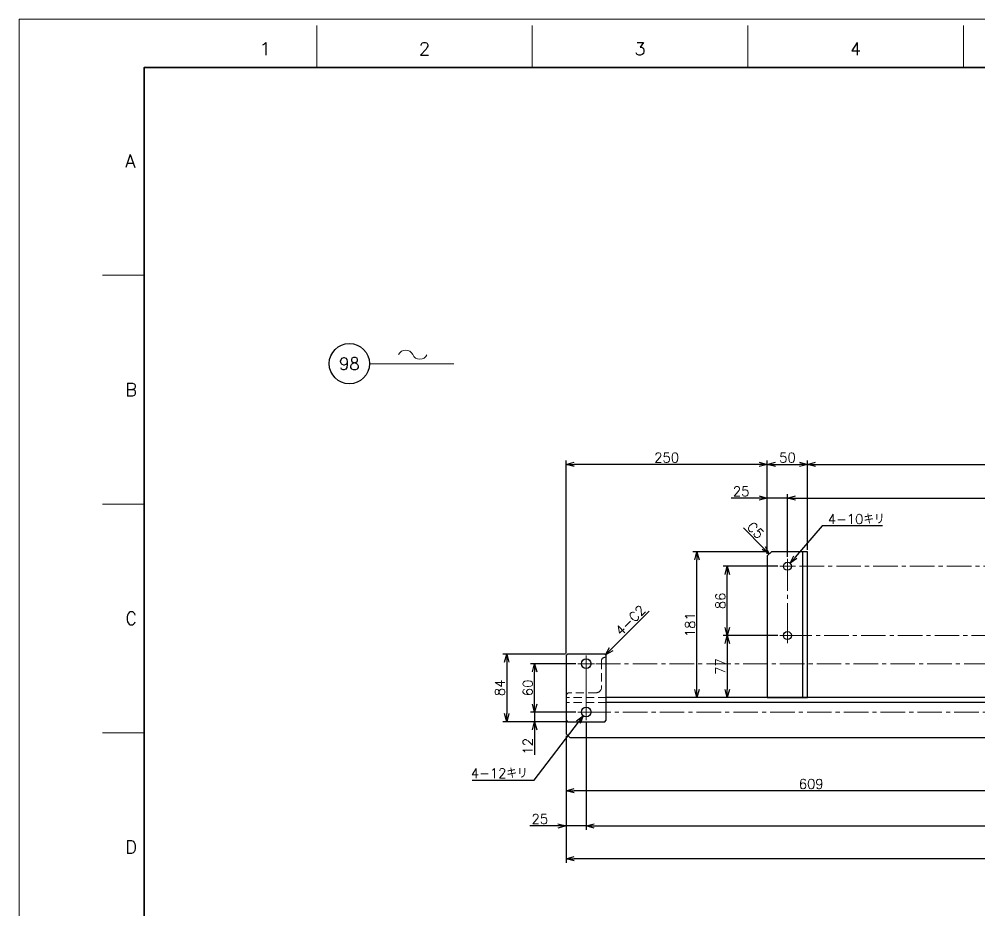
# Model space of a CAD drawing. Header units: millimetres. Extents: x 0 to 3313, y -19 to 2332.
# Drawn here: x 0 to 1193, y 1225 to 2332 of the extents above; entities that cross this region are included whole.
import ezdxf
from ezdxf import colors
from ezdxf.entities.mleader import LeaderData, LeaderLine
from ezdxf.enums import TextEntityAlignment as Align
from ezdxf.math import Vec2, Vec3

# ---------------------------------------------------------------- set-up
doc = ezdxf.new("R2010")
doc.units = ezdxf.units.MM
doc.header["$LTSCALE"] = 1.6
doc.header["$PDMODE"] = 99
doc.header["$PDSIZE"] = 1
doc.linetypes.add('CENTER2', pattern=[28.575, 19.05, -3.175, 3.175, -3.175])
doc.linetypes.add('HIDDEN', pattern=[9.525, 6.35, -3.175])
for name, color, linetype, lineweight in [('04_HIDDEN', 2, 'HIDDEN', 13), ('05_CENTER', 4, 'CENTER2', 13), ('08_DIM', 3, 'Continuous', 13), ('90_FRAME', 5, 'Continuous', 35)]:
    doc.layers.add(name, color=color, linetype=linetype, lineweight=lineweight)
doc.layers.add('91_BLANK', color=5, linetype='Continuous', lineweight=0, plot=False)
doc.styles.add('KSS_TXT', font='txt.shx', dxfattribs={"bigfont": 'extfont2.shx'})
doc.styles.get("Standard").update_dxf_attribs({"font": 'txt.shx', "bigfont": 'extfont2.shx'})
doc.dimstyles.new('KSS_DIM', dxfattribs={"dimscale": 4, "dimtxt": 3, "dimasz": 2.5, "dimexe": 1.25, "dimexo": 0.625, "dimtad": 1, "dimdsep": 46, "dimtxsty": 'KSS_TXT', "dimblk": 'OPEN30', "dimcen": 0, "dimazin": 2, "dimtfac": 0.75, "dimtmove": 0, "dimatfit": 3, "dimldrblk": 'OPEN30', "dimfxl": 1.25, "dimtolj": 1, "dimarcsym": 0})
doc.dimstyles.new('KSS_DIM$3', dxfattribs={"dimscale": 4, "dimtxt": 3, "dimasz": 2.5, "dimexe": 1.25, "dimexo": 0.625, "dimtad": 1, "dimtih": 1, "dimtoh": 1, "dimdsep": 46, "dimtxsty": 'KSS_TXT', "dimblk": 'OPEN30', "dimcen": 0, "dimazin": 2, "dimtfac": 0.75, "dimtofl": 0, "dimtmove": 0, "dimatfit": 3, "dimldrblk": 'OPEN30', "dimfxl": 1.25, "dimtolj": 1, "dimarcsym": 0})

# ---------------------------------------------------------------- blocks, each defined once
blk = doc.blocks.new('AM_BALLOON1')
at = {"transparency": 16777216}
blk.add_circle((0, 0), 5, dxfattribs=at)
blk.add_attdef('B_NUMBER', text='', height=3, dxfattribs=at).set_placement((0, 0), align=Align.MIDDLE_CENTER)
blk = doc.blocks.new('_OPEN')
at = {"color": 0, "linetype": 'ByBlock'}
for p, q in [((-1, 0.17), (0, 0)), ((0, 0), (-1, -0.17)), ((0, 0), (-1, 0))]:
    blk.add_line(p, q, dxfattribs=at)
blk = doc.blocks.new('p1ba05')
for centre, start, end in [((-2.95, 0.29), 24.2276, 155.5758), ((0, 1.62), 204.2276, 335.5758)]:
    blk.add_arc(centre, 1.62, start, end)
blk = doc.blocks.new('KK015066_54_5_1_1')
for p, q in [((1.5, 50), (0, 50)), ((0, 0), (0, 50)), ((6, 12.5), (6, 45.5)), ((0, 0), (50, 0)), ((45.5, 6), (12.5, 6)), ((50, 1.5), (50, 0))]:
    blk.add_line(p, q)
for centre, radius, start, end in [((1.5, 45.5), 4.5, 0, 90), ((12.5, 12.5), 6.5, 180, 270), ((45.5, 1.5), 4.5, 0, 90)]:
    blk.add_arc(centre, radius, start, end)
at = {"flags": 3}
blk.add_attdef('PARAM', (0, 0), '', height=1, dxfattribs=at)
blk = doc.blocks.new('_Open30')
at = {"color": 0, "linetype": 'ByBlock', "lineweight": -2}
for p, q in [((-1, 0.27), (0, 0)), ((0, 0), (-1, -0.27)), ((0, 0), (-1, 0))]:
    blk.add_line(p, q, dxfattribs=at)
blk = doc.blocks.new('*D193')
at = {"layer": '08_DIM', "color": 0, "lineweight": -2, "transparency": 16777216}
for p, q in [((1288.2, 1452.3), (1288.2, 1368.6)), ((679.2, 1441.9), (679.2, 1368.6)), ((1278.2, 1373.6), (689.2, 1373.6))]:
    blk.add_line(p, q, dxfattribs=at)
at = {"layer": 'Defpoints', "color": 0, "transparency": 16777216}
for p in [(679.2, 1444.4), (1288.2, 1454.8), (679.2, 1373.6)]:
    blk.add_point(p, dxfattribs=at)
at = {"layer": '08_DIM', "color": 0, "lineweight": -2, "transparency": 16777216, "xscale": 10, "yscale": 10, "zscale": 10, "rotation": 180}
blk.add_blockref('_Open30', (679.2, 1373.6), dxfattribs=at)
at = {"layer": '08_DIM', "color": 0, "lineweight": -2, "transparency": 16777216, "xscale": 10, "yscale": 10, "zscale": 10}
blk.add_blockref('_Open30', (1288.2, 1373.6), dxfattribs=at)
at = {"layer": '08_DIM', "color": 0, "transparency": 16777216, "insert": (983.7, 1382.1), "char_height": 12, "attachment_point": 5, "style": 'KSS_TXT'}
blk.add_mtext('\\A1;609', dxfattribs=at)
blk = doc.blocks.new('*D195')
at = {"layer": '08_DIM', "color": 0, "lineweight": -2, "transparency": 16777216}
for p, q in [((691.4, 1531.4), (635.2, 1531.4)), ((640.2, 1481.4), (640.2, 1521.4)), ((691.4, 1471.4), (635.2, 1471.4))]:
    blk.add_line(p, q, dxfattribs=at)
at = {"layer": 'Defpoints', "color": 0, "transparency": 16777216}
for p in [(640.2, 1531.4), (693.9, 1531.4), (693.9, 1471.4)]:
    blk.add_point(p, dxfattribs=at)
at = {"layer": '08_DIM', "color": 0, "lineweight": -2, "transparency": 16777216, "xscale": 10, "yscale": 10, "zscale": 10}
for p, rotation in [((640.2, 1531.4), 90), ((640.2, 1471.4), 270)]:
    blk.add_blockref('_Open30', p, dxfattribs=dict(at, rotation=rotation))
at = {"layer": '08_DIM', "color": 0, "transparency": 16777216, "insert": (631.7, 1501.4), "char_height": 12, "attachment_point": 5, "rotation": 90, "style": 'KSS_TXT'}
blk.add_mtext('\\A1;60', dxfattribs=at)
blk = doc.blocks.new('*D196')
at = {"layer": '08_DIM', "color": 0, "lineweight": -2, "transparency": 16777216}
for p, q in [((640.2, 1481.4), (640.2, 1491.4)), ((691.4, 1471.4), (635.2, 1471.4)), ((640.2, 1471.4), (640.2, 1459.4)), ((678.7, 1459.4), (635.2, 1459.4)), ((640.2, 1449.4), (640.2, 1418.4))]:
    blk.add_line(p, q, dxfattribs=at)
at = {"layer": 'Defpoints', "color": 0, "transparency": 16777216}
for p in [(693.9, 1471.4), (640.2, 1459.4), (681.2, 1459.4)]:
    blk.add_point(p, dxfattribs=at)
at = {"layer": '08_DIM', "color": 0, "lineweight": -2, "transparency": 16777216, "xscale": 10, "yscale": 10, "zscale": 10}
for p, rotation in [((640.2, 1471.4), 270), ((640.2, 1459.4), 90)]:
    blk.add_blockref('_Open30', p, dxfattribs=dict(at, rotation=rotation))
at = {"layer": '08_DIM', "color": 0, "transparency": 16777216, "insert": (631.7, 1428.9), "char_height": 12, "attachment_point": 5, "rotation": 90, "style": 'KSS_TXT'}
blk.add_mtext('\\A1;12', dxfattribs=at)
blk = doc.blocks.new('*D197')
at = {"layer": '08_DIM', "color": 0, "lineweight": -2, "transparency": 16777216}
for p, q in [((678.7, 1543.4), (600.5, 1543.4)), ((605.5, 1533.4), (605.5, 1469.4)), ((678.7, 1459.4), (600.5, 1459.4))]:
    blk.add_line(p, q, dxfattribs=at)
at = {"layer": 'Defpoints', "color": 0, "transparency": 16777216}
for p in [(681.2, 1543.4), (605.5, 1459.4), (681.2, 1459.4)]:
    blk.add_point(p, dxfattribs=at)
at = {"layer": '08_DIM', "color": 0, "lineweight": -2, "transparency": 16777216, "xscale": 10, "yscale": 10, "zscale": 10}
for p, rotation in [((605.5, 1543.4), 90), ((605.5, 1459.4), 270)]:
    blk.add_blockref('_Open30', p, dxfattribs=dict(at, rotation=rotation))
at = {"layer": '08_DIM', "color": 0, "transparency": 16777216, "insert": (597, 1501.4), "char_height": 12, "attachment_point": 5, "rotation": 90, "style": 'KSS_TXT'}
blk.add_mtext('\\A1;84', dxfattribs=at)
blk = doc.blocks.new('*D198')
at = {"layer": '08_DIM', "color": 0, "lineweight": -2, "transparency": 16777216}
for p, q in [((704.2, 1458.6), (704.2, 1325.1)), ((679.2, 1441.9), (679.2, 1325.1)), ((669.2, 1330.1), (634.2, 1330.1)), ((704.2, 1330.1), (679.2, 1330.1)), ((714.2, 1330.1), (724.2, 1330.1))]:
    blk.add_line(p, q, dxfattribs=at)
at = {"layer": 'Defpoints', "color": 0, "transparency": 16777216}
for p in [(704.2, 1461.1), (679.2, 1444.4), (679.2, 1330.1)]:
    blk.add_point(p, dxfattribs=at)
at = {"layer": '08_DIM', "color": 0, "lineweight": -2, "transparency": 16777216, "xscale": 10, "yscale": 10, "zscale": 10}
blk.add_blockref('_Open30', (679.2, 1330.1), dxfattribs=at)
at = {"layer": '08_DIM', "color": 0, "lineweight": -2, "transparency": 16777216, "xscale": 10, "yscale": 10, "zscale": 10, "rotation": 180}
blk.add_blockref('_Open30', (704.2, 1330.1), dxfattribs=at)
at = {"layer": '08_DIM', "color": 0, "transparency": 16777216, "insert": (646.7, 1338.6), "char_height": 12, "attachment_point": 5, "style": 'KSS_TXT'}
blk.add_mtext('\\A1;25', dxfattribs=at)
blk = doc.blocks.new('*D199')
at = {"layer": '08_DIM', "color": 0, "lineweight": -2, "transparency": 16777216}
for p, q in [((704.2, 1458.6), (704.2, 1325.1)), ((2804.2, 1458.6), (2804.2, 1325.1)), ((714.2, 1330.1), (2794.2, 1330.1))]:
    blk.add_line(p, q, dxfattribs=at)
at = {"layer": 'Defpoints', "color": 0, "transparency": 16777216}
for p in [(704.2, 1461.1), (2804.2, 1461.1), (2804.2, 1330.1)]:
    blk.add_point(p, dxfattribs=at)
at = {"layer": '08_DIM', "color": 0, "lineweight": -2, "transparency": 16777216, "xscale": 10, "yscale": 10, "zscale": 10, "rotation": 180}
blk.add_blockref('_Open30', (704.2, 1330.1), dxfattribs=at)
at = {"layer": '08_DIM', "color": 0, "lineweight": -2, "transparency": 16777216, "xscale": 10, "yscale": 10, "zscale": 10}
blk.add_blockref('_Open30', (2804.2, 1330.1), dxfattribs=at)
at = {"layer": '08_DIM', "color": 0, "transparency": 16777216, "insert": (1754.2, 1338.6), "char_height": 12, "attachment_point": 5, "style": 'KSS_TXT'}
blk.add_mtext('\\A1;2100', dxfattribs=at)
blk = doc.blocks.new('*D201')
at = {"layer": '08_DIM', "color": 0, "lineweight": -2, "transparency": 16777216}
for p, q in [((942.4, 1652.4), (874.5, 1652.4)), ((879.5, 1576.4), (879.5, 1642.4)), ((942.4, 1566.4), (874.5, 1566.4))]:
    blk.add_line(p, q, dxfattribs=at)
at = {"layer": 'Defpoints', "color": 0, "transparency": 16777216}
for p in [(879.5, 1652.4), (944.9, 1652.4), (944.9, 1566.4)]:
    blk.add_point(p, dxfattribs=at)
at = {"layer": '08_DIM', "color": 0, "lineweight": -2, "transparency": 16777216, "xscale": 10, "yscale": 10, "zscale": 10}
for p, rotation in [((879.5, 1652.4), 90), ((879.5, 1566.4), 270)]:
    blk.add_blockref('_Open30', p, dxfattribs=dict(at, rotation=rotation))
at = {"layer": '08_DIM', "color": 0, "transparency": 16777216, "insert": (871, 1609.4), "char_height": 12, "attachment_point": 5, "rotation": 90, "style": 'KSS_TXT'}
blk.add_mtext('\\A1;86', dxfattribs=at)
blk = doc.blocks.new('*D202')
at = {"layer": '08_DIM', "color": 0, "lineweight": -2, "transparency": 16777216}
for p, q in [((942.4, 1566.4), (874.5, 1566.4)), ((879.5, 1556.4), (879.5, 1499.4)), ((926.7, 1489.4), (874.5, 1489.4))]:
    blk.add_line(p, q, dxfattribs=at)
at = {"layer": 'Defpoints', "color": 0, "transparency": 16777216}
for p in [(944.9, 1566.4), (879.5, 1489.4), (929.2, 1489.4)]:
    blk.add_point(p, dxfattribs=at)
at = {"layer": '08_DIM', "color": 0, "lineweight": -2, "transparency": 16777216, "xscale": 10, "yscale": 10, "zscale": 10}
for p, rotation in [((879.5, 1566.4), 90), ((879.5, 1489.4), 270)]:
    blk.add_blockref('_Open30', p, dxfattribs=dict(at, rotation=rotation))
at = {"layer": '08_DIM', "color": 0, "transparency": 16777216, "insert": (871, 1527.9), "char_height": 12, "attachment_point": 5, "rotation": 90, "style": 'KSS_TXT'}
blk.add_mtext('\\A1;77', dxfattribs=at)
blk = doc.blocks.new('*D203')
at = {"layer": '08_DIM', "color": 0, "lineweight": -2, "transparency": 16777216}
for p, q in [((929.2, 1667.9), (929.2, 1742)), ((954.2, 1664.3), (954.2, 1742)), ((919.2, 1737), (884.2, 1737)), ((954.2, 1737), (929.2, 1737)), ((964.2, 1737), (974.2, 1737))]:
    blk.add_line(p, q, dxfattribs=at)
at = {"layer": 'Defpoints', "color": 0, "transparency": 16777216}
for p in [(929.2, 1737), (929.2, 1665.4), (954.2, 1661.8)]:
    blk.add_point(p, dxfattribs=at)
at = {"layer": '08_DIM', "color": 0, "lineweight": -2, "transparency": 16777216, "xscale": 10, "yscale": 10, "zscale": 10}
blk.add_blockref('_Open30', (929.2, 1737), dxfattribs=at)
at = {"layer": '08_DIM', "color": 0, "lineweight": -2, "transparency": 16777216, "xscale": 10, "yscale": 10, "zscale": 10, "rotation": 180}
blk.add_blockref('_Open30', (954.2, 1737), dxfattribs=at)
at = {"layer": '08_DIM', "color": 0, "transparency": 16777216, "insert": (896.7, 1745.5), "char_height": 12, "attachment_point": 5, "style": 'KSS_TXT'}
blk.add_mtext('\\A1;25', dxfattribs=at)
blk = doc.blocks.new('*D204')
at = {"layer": '08_DIM', "color": 0, "lineweight": -2, "transparency": 16777216}
for p, q in [((929.2, 1667.9), (929.2, 1783.8)), ((939.2, 1778.8), (969.2, 1778.8)), ((979.2, 1672.9), (979.2, 1783.8))]:
    blk.add_line(p, q, dxfattribs=at)
at = {"layer": 'Defpoints', "color": 0, "transparency": 16777216}
for p in [(979.2, 1778.8), (979.2, 1670.4), (929.2, 1665.4)]:
    blk.add_point(p, dxfattribs=at)
at = {"layer": '08_DIM', "color": 0, "lineweight": -2, "transparency": 16777216, "xscale": 10, "yscale": 10, "zscale": 10, "rotation": 180}
blk.add_blockref('_Open30', (929.2, 1778.8), dxfattribs=at)
at = {"layer": '08_DIM', "color": 0, "lineweight": -2, "transparency": 16777216, "xscale": 10, "yscale": 10, "zscale": 10}
blk.add_blockref('_Open30', (979.2, 1778.8), dxfattribs=at)
at = {"layer": '08_DIM', "color": 0, "transparency": 16777216, "insert": (954.2, 1787.3), "char_height": 12, "attachment_point": 5, "style": 'KSS_TXT'}
blk.add_mtext('\\A1;50', dxfattribs=at)
blk = doc.blocks.new('*D205')
at = {"layer": '08_DIM', "color": 0, "lineweight": -2, "transparency": 16777216}
for p, q in [((954.2, 1664.3), (954.2, 1742)), ((2554.2, 1664.3), (2554.2, 1742)), ((964.2, 1737), (2544.2, 1737))]:
    blk.add_line(p, q, dxfattribs=at)
at = {"layer": 'Defpoints', "color": 0, "transparency": 16777216}
for p in [(2554.2, 1737), (954.2, 1661.8), (2554.2, 1661.8)]:
    blk.add_point(p, dxfattribs=at)
at = {"layer": '08_DIM', "color": 0, "lineweight": -2, "transparency": 16777216, "xscale": 10, "yscale": 10, "zscale": 10, "rotation": 180}
blk.add_blockref('_Open30', (954.2, 1737), dxfattribs=at)
at = {"layer": '08_DIM', "color": 0, "lineweight": -2, "transparency": 16777216, "xscale": 10, "yscale": 10, "zscale": 10}
blk.add_blockref('_Open30', (2554.2, 1737), dxfattribs=at)
at = {"layer": '08_DIM', "color": 0, "transparency": 16777216, "insert": (1754.2, 1745.5), "char_height": 12, "attachment_point": 5, "style": 'KSS_TXT'}
blk.add_mtext('\\A1;1600', dxfattribs=at)
blk = doc.blocks.new('*D206')
at = {"layer": '08_DIM', "color": 0, "lineweight": -2, "transparency": 16777216}
for p, q in [((979.2, 1672.9), (979.2, 1783.8)), ((989.2, 1778.8), (2519.2, 1778.8)), ((2529.2, 1672.9), (2529.2, 1783.8))]:
    blk.add_line(p, q, dxfattribs=at)
at = {"layer": 'Defpoints', "color": 0, "transparency": 16777216}
for p in [(2529.2, 1778.8), (979.2, 1670.4), (2529.2, 1670.4)]:
    blk.add_point(p, dxfattribs=at)
at = {"layer": '08_DIM', "color": 0, "lineweight": -2, "transparency": 16777216, "xscale": 10, "yscale": 10, "zscale": 10, "rotation": 180}
blk.add_blockref('_Open30', (979.2, 1778.8), dxfattribs=at)
at = {"layer": '08_DIM', "color": 0, "lineweight": -2, "transparency": 16777216, "xscale": 10, "yscale": 10, "zscale": 10}
blk.add_blockref('_Open30', (2529.2, 1778.8), dxfattribs=at)
at = {"layer": '08_DIM', "color": 0, "transparency": 16777216, "insert": (1754.2, 1787.3), "char_height": 12, "attachment_point": 5, "style": 'KSS_TXT'}
blk.add_mtext('\\A1;1550', dxfattribs=at)
blk = doc.blocks.new('*D209')
at = {"layer": '08_DIM', "color": 0, "lineweight": -2, "transparency": 16777216}
for p, q in [((926.7, 1670.4), (836.8, 1670.4)), ((841.8, 1499.4), (841.8, 1660.4)), ((898.1, 1489.4), (836.8, 1489.4))]:
    blk.add_line(p, q, dxfattribs=at)
at = {"layer": 'Defpoints', "color": 0, "transparency": 16777216}
for p in [(841.8, 1670.4), (929.2, 1670.4), (900.6, 1489.4)]:
    blk.add_point(p, dxfattribs=at)
at = {"layer": '08_DIM', "color": 0, "lineweight": -2, "transparency": 16777216, "xscale": 10, "yscale": 10, "zscale": 10}
for p, rotation in [((841.8, 1670.4), 90), ((841.8, 1489.4), 270)]:
    blk.add_blockref('_Open30', p, dxfattribs=dict(at, rotation=rotation))
at = {"layer": '08_DIM', "color": 0, "transparency": 16777216, "insert": (833.3, 1579.9), "char_height": 12, "attachment_point": 5, "rotation": 90, "style": 'KSS_TXT'}
blk.add_mtext('\\A1;181', dxfattribs=at)
blk = doc.blocks.new('*D211')
at = {"layer": '08_DIM', "color": 0, "lineweight": -2, "transparency": 16777216}
for p, q in [((679.2, 1543.9), (679.2, 1783.8)), ((919.2, 1778.8), (689.2, 1778.8)), ((929.2, 1667.9), (929.2, 1783.8))]:
    blk.add_line(p, q, dxfattribs=at)
at = {"layer": 'Defpoints', "color": 0, "transparency": 16777216}
for p in [(679.2, 1778.8), (929.2, 1665.4), (679.2, 1541.4)]:
    blk.add_point(p, dxfattribs=at)
at = {"layer": '08_DIM', "color": 0, "lineweight": -2, "transparency": 16777216, "xscale": 10, "yscale": 10, "zscale": 10, "rotation": 180}
blk.add_blockref('_Open30', (679.2, 1778.8), dxfattribs=at)
at = {"layer": '08_DIM', "color": 0, "lineweight": -2, "transparency": 16777216, "xscale": 10, "yscale": 10, "zscale": 10}
blk.add_blockref('_Open30', (929.2, 1778.8), dxfattribs=at)
at = {"layer": '08_DIM', "color": 0, "transparency": 16777216, "insert": (804.2, 1787.3), "char_height": 12, "attachment_point": 5, "style": 'KSS_TXT'}
blk.add_mtext('\\A1;250', dxfattribs=at)
blk = doc.blocks.new('*D220')
at = {"layer": '08_DIM', "color": 0, "lineweight": -2, "transparency": 16777216}
blk.add_line((735.3, 1549.5), (782.4, 1596.6), dxfattribs=at)
at = {"layer": 'Defpoints', "color": 0, "transparency": 16777216}
for p in [(801.9, 1616.2), (801.9, 1616.2), (728.2, 1542.4)]:
    blk.add_point(p, dxfattribs=at)
at = {"layer": '08_DIM', "color": 0, "lineweight": -2, "transparency": 16777216, "xscale": 10, "yscale": 10, "zscale": 10, "rotation": 225}
blk.add_blockref('_Open30', (728.2, 1542.4), dxfattribs=at)
at = {"layer": '08_DIM', "color": 0, "transparency": 16777216, "insert": (759.1, 1585.3), "char_height": 12, "attachment_point": 5, "rotation": 45, "style": 'KSS_TXT'}
blk.add_mtext('\\A1;4-C2', dxfattribs=at)
blk = doc.blocks.new('*D221')
at = {"layer": '08_DIM', "color": 0, "lineweight": -2, "transparency": 16777216}
for p, q in [((639.5, 1386.9), (694.5, 1458.7)), ((562.4, 1386.9), (639.5, 1386.9))]:
    blk.add_line(p, q, dxfattribs=at)
at = {"layer": 'Defpoints', "color": 0, "transparency": 16777216}
for p in [(707.9, 1476.2), (700.6, 1466.7)]:
    blk.add_point(p, dxfattribs=at)
at = {"layer": '08_DIM', "color": 0, "lineweight": -2, "transparency": 16777216, "xscale": 10, "yscale": 10, "zscale": 10, "rotation": 52.55680509774623}
blk.add_blockref('_Open30', (700.6, 1466.7), dxfattribs=at)
at = {"layer": '08_DIM', "color": 0, "transparency": 16777216, "insert": (596.2, 1395.4), "char_height": 12, "attachment_point": 5, "style": 'KSS_TXT'}
blk.add_mtext('\\A1;4-12キリ', dxfattribs=at)
blk = doc.blocks.new('*D222')
at = {"layer": '08_DIM', "color": 0, "lineweight": -2, "transparency": 16777216}
blk.add_line((924.6, 1675), (899.7, 1700), dxfattribs=at)
at = {"layer": 'Defpoints', "color": 0, "transparency": 16777216}
for p in [(885.3, 1714.3), (885.3, 1714.3), (931.7, 1667.9)]:
    blk.add_point(p, dxfattribs=at)
at = {"layer": '08_DIM', "color": 0, "lineweight": -2, "transparency": 16777216, "xscale": 10, "yscale": 10, "zscale": 10, "rotation": 314.9999999999997}
blk.add_blockref('_Open30', (931.7, 1667.9), dxfattribs=at)
at = {"layer": '08_DIM', "color": 0, "transparency": 16777216, "insert": (914.5, 1697.1), "char_height": 12, "attachment_point": 5, "rotation": 315, "style": 'KSS_TXT'}
blk.add_mtext('\\A1;C5', dxfattribs=at)
blk = doc.blocks.new('*D224')
at = {"layer": '08_DIM', "color": 0, "lineweight": -2, "transparency": 16777216}
for p, q in [((997.3, 1702.5), (964, 1663.8)), ((1072.4, 1702.5), (997.3, 1702.5))]:
    blk.add_line(p, q, dxfattribs=at)
at = {"layer": 'Defpoints', "color": 0, "transparency": 16777216}
for p in [(951, 1648.6), (957.5, 1656.2)]:
    blk.add_point(p, dxfattribs=at)
at = {"layer": '08_DIM', "color": 0, "lineweight": -2, "transparency": 16777216, "xscale": 10, "yscale": 10, "zscale": 10, "rotation": 229.2892634560428}
blk.add_blockref('_Open30', (957.5, 1656.2), dxfattribs=at)
at = {"layer": '08_DIM', "color": 0, "transparency": 16777216, "insert": (1039.6, 1711), "char_height": 12, "attachment_point": 5, "style": 'KSS_TXT'}
blk.add_mtext('\\A1;4-{\\A1;10}キリ', dxfattribs=at)
blk = doc.blocks.new('*D228')
at = {"layer": '08_DIM', "color": 0, "lineweight": -2, "transparency": 16777216}
for p, q in [((679.2, 1441.9), (679.2, 1284.2)), ((2829.2, 1441.9), (2829.2, 1284.2)), ((2819.2, 1289.2), (689.2, 1289.2))]:
    blk.add_line(p, q, dxfattribs=at)
at = {"layer": 'Defpoints', "color": 0, "transparency": 16777216}
for p in [(679.2, 1444.4), (2829.2, 1444.4), (679.2, 1289.2)]:
    blk.add_point(p, dxfattribs=at)
at = {"layer": '08_DIM', "color": 0, "lineweight": -2, "transparency": 16777216, "xscale": 10, "yscale": 10, "zscale": 10, "rotation": 180}
blk.add_blockref('_Open30', (679.2, 1289.2), dxfattribs=at)
at = {"layer": '08_DIM', "color": 0, "lineweight": -2, "transparency": 16777216, "xscale": 10, "yscale": 10, "zscale": 10}
blk.add_blockref('_Open30', (2829.2, 1289.2), dxfattribs=at)
at = {"layer": '08_DIM', "color": 0, "transparency": 16777216, "insert": (1754.2, 1297.7), "char_height": 12, "attachment_point": 5, "style": 'KSS_TXT'}
blk.add_mtext('\\A1;2150', dxfattribs=at)

msp = doc.modelspace()

# ---------------------------------------------------------------- linework, layer by layer
at = {"color": 0}
for p, q in [((973.213, 1489.436), (973.213, 1670.436)), ((2779.213, 1489.436), (729.213, 1489.436)), ((2779.213, 1483.436), (729.213, 1483.436)), ((679.213, 1461.436), (679.213, 1444.436)), ((684.213, 1439.436), (679.213, 1444.436)), ((929.213, 1439.436), (684.213, 1439.436)), ((979.213, 1439.436), (929.213, 1439.436)), ((2824.213, 1439.436), (979.213, 1439.436))]:
    msp.add_line(p, q, dxfattribs=at)
msp.add_lwpolyline([(929.213, 1489.436), (929.213, 1489.436), (979.213, 1489.436), (979.213, 1670.436), (934.213, 1670.436), (929.213, 1665.436), (929.213, 1489.436)], dxfattribs=at)
msp.add_lwpolyline([(729.213, 1461.436), (729.213, 1541.436), (727.213, 1543.436), (681.213, 1543.436), (679.213, 1541.436), (679.213, 1461.436), (681.213, 1459.436), (727.213, 1459.436)], close=True, dxfattribs=at)
for centre, radius in [((954.213, 1652.436), 5), ((954.213, 1566.436), 5), ((704.213, 1531.436), 6), ((704.213, 1471.436), 6)]:
    msp.add_circle(centre, radius, dxfattribs=at)
at = {"layer": '04_HIDDEN'}
msp.add_line((729.213, 1483.436), (679.213, 1483.436), dxfattribs=at)
at = {"layer": '05_CENTER'}
for p, q in [((954.213, 1661.778), (954.213, 1643.093)), ((944.87, 1652.436), (963.555, 1652.436)), ((954.213, 1575.778), (954.213, 1557.093)), ((944.87, 1566.436), (963.555, 1566.436)), ((704.213, 1541.725), (704.213, 1521.147)), ((693.923, 1531.436), (714.502, 1531.436)), ((704.213, 1502.651), (704.213, 1482.073)), ((704.213, 1481.725), (704.213, 1461.147)), ((693.923, 1471.436), (714.502, 1471.436))]:
    msp.add_line(p, q, dxfattribs=at)
for points in [[(2554.213, 1652.436), (954.213, 1652.436), (954.213, 1566.436), (2554.213, 1566.436)], [(2804.213, 1531.436), (704.213, 1531.436), (704.213, 1471.436), (2804.213, 1471.436)]]:
    msp.add_lwpolyline(points, close=True, dxfattribs=at)
at = {"layer": '08_DIM'}
msp.add_line((435.117, 1903.969), (539.945, 1903.969), dxfattribs=at)
at = {"layer": '90_FRAME', "color": 4, "lineweight": 13}
for p, q in [((369.502, 2271.831), (369.502, 2323.679)), ((637.235, 2271.831), (637.235, 2323.679)), ((904.969, 2271.831), (904.969, 2323.679)), ((1172.702, 2271.831), (1172.702, 2323.679)), ((155.384, 2013.69), (103.536, 2013.69)), ((155.384, 1729.701), (103.536, 1729.701)), ((155.384, 1445.713), (103.536, 1445.713))]:
    msp.add_line(p, q, dxfattribs=at)
at = {"layer": '90_FRAME'}
msp.add_lwpolyline([(155.384, 51.616), (3260.956, 51.616), (3260.956, 2271.831), (155.384, 2271.831)], close=True, dxfattribs=at)
at = {"layer": '91_BLANK'}
msp.add_lwpolyline([(0, 0), (3312.803, 0), (3312.803, 2331.679), (0, 2331.679)], close=True, dxfattribs=at)

# ---------------------------------------------------------------- block references
at = {"layer": '04_HIDDEN', "rotation": 89.99999999999999}
msp.add_blockref('KK015066_54_5_1_1', (729.213, 1489.436), dxfattribs=at)
at = {"layer": '08_DIM', "xscale": 6, "yscale": 6, "zscale": 6}
msp.add_blockref('p1ba05', (497.599, 1909.439), dxfattribs=at)

# ---------------------------------------------------------------- texts
at = {"layer": '90_FRAME', "color": 0, "lineweight": 13, "style": 'KSS_TXT'}
for s, p in [('1', (305.507, 2282.158)), ('2', (503.368, 2282.158)), ('3', (771.102, 2282.158)), ('4', (1038.836, 2282.158))]:
    msp.add_text(s, height=16, dxfattribs=at).set_placement(p, align=Align.BOTTOM_CENTER)
for s, p in [('A', (131.829, 2155.685)), ('B', (131.829, 1871.696)), ('C', (131.829, 1587.707)), ('D', (131.829, 1303.718))]:
    msp.add_text(s, height=16, dxfattribs=at).set_placement(p, align=Align.MIDDLE_LEFT)

# ---------------------------------------------------------------- dimensions: what is measured, and where the dimension line sits
at = {"layer": '08_DIM'}
for base, p1, p2, picture, middle in [((679.213, 1778.788), (929.213, 1665.436), (679.213, 1541.436), '*D211', (804.213, 1787.296)), ((979.213, 1778.788), (929.213, 1665.436), (979.213, 1670.436), '*D204', (954.213, 1787.296)), ((2529.213, 1778.788), (979.213, 1670.436), (2529.213, 1670.436), '*D206', (1754.213, 1787.304)), ((929.213, 1737.008), (954.213, 1661.778), (929.213, 1665.436), '*D203', (896.713, 1745.516)), ((2554.213, 1737.008), (954.213, 1661.778), (2554.213, 1661.778), '*D205', (1754.213, 1745.508)), ((679.213, 1330.139), (704.213, 1461.147), (679.213, 1444.436), '*D198', (646.713, 1338.647)), ((2804.213, 1330.139), (704.213, 1461.147), (2804.213, 1461.147), '*D199', (1754.213, 1338.639)), ((679.213, 1373.624), (1288.213, 1454.837), (679.213, 1444.436), '*D193', (983.713, 1382.124)), ((679.213, 1289.2), (2829.213, 1444.436), (679.213, 1444.436), '*D228', (1754.213, 1297.709))]:
    dim = msp.add_linear_dim(base=base, p1=p1, p2=p2, dimstyle='KSS_DIM', dxfattribs=at)
    dim.commit()
    dim.dimension.update_dxf_attribs({"geometry": picture, "text_midpoint": middle})
for p1, p2, text, override, picture, middle in [((950.951, 1648.646), (957.474, 1656.226), '4-{\\A1;<>}キリ', {"dimpost": '<>', "dimtxsty": 'KSS_TXT', "dimtix": 1, "dimtfill": 0, "dimtfillclr": 0}, '*D224', (1039.599, 1702.509)), ((707.86, 1476.199), (700.565, 1466.672), '4-<>キリ', {"dimpost": '<>', "dimtix": 1}, '*D221', (596.191, 1386.916))]:
    dim = msp.add_diameter_dim_2p(p1=p1, p2=p2, text=text, dimstyle='KSS_DIM$3', override=override, dxfattribs=at)
    dim.commit()
    dim.dimension.update_dxf_attribs({"geometry": picture, "text_midpoint": middle, "dimtype": 163})
for p1, p2, text, picture, middle in [((931.713, 1667.936), (885.346, 1714.302), 'C5', '*D222', (914.546, 1697.135)), ((728.213, 1542.436), (801.936, 1616.159), '4-C2', '*D220', (759.064, 1585.308))]:
    dim = msp.add_aligned_dim(p1=p1, p2=p2, distance=0, text=text, dimstyle='KSS_DIM', override={"dimse1": 1, "dimse2": 1, "dimsd2": 1}, dxfattribs=at)
    dim.commit()
    dim.dimension.update_dxf_attribs({"geometry": picture, "text_midpoint": middle})
for base, p1, p2, angle, picture, middle in [((841.844, 1670.436), (900.609, 1489.436), (929.213, 1670.436), 90, '*D209', (833.344, 1579.936)), ((879.506, 1652.436), (944.87, 1566.436), (944.87, 1652.436), 90, '*D201', (871.006, 1609.436)), ((879.506, 1489.436), (944.87, 1566.436), (929.213, 1489.436), 90, '*D202', (871.006, 1527.936)), ((605.515, 1459.436), (681.213, 1543.436), (681.213, 1459.436), 90, '*D197', (597.015, 1501.436)), ((640.232, 1531.436), (693.923, 1471.436), (693.923, 1531.436), 90, '*D195', (631.732, 1501.436)), ((640.232, 1459.436), (693.923, 1471.436), (681.213, 1459.436), 270, '*D196', (631.732, 1428.936))]:
    dim = msp.add_linear_dim(base=base, p1=p1, p2=p2, angle=angle, dimstyle='KSS_DIM', dxfattribs=at)
    dim.commit()
    dim.dimension.update_dxf_attribs({"geometry": picture, "text_midpoint": middle})

# ---------------------------------------------------------------- leaders
ml = msp.add_multileader_block('Standard', dxfattribs=at)
ml.set_content('AM_BALLOON1', color=256, scale=5)
ml.set_attribute('B_NUMBER', '98', width=0)
ml.set_leader_properties(color=256, linetype='ByLayer', lineweight=-1)
ml.set_arrow_properties(name='OPEN')
ml.build(insert=Vec2(0, 0))
ml.multileader.update_dxf_attribs({"leader_type": 0, "has_dogleg": 0, "text_right_attachment_type": 6, "dogleg_length": 0, "arrow_head_size": 10, "scale": 2.5, "block_connection_type": 1})
ctx = ml.context
ctx.base_point, ctx.scale, ctx.char_height, ctx.arrow_head_size, ctx.landing_gap_size, ctx.plane_origin = Vec3(410.082, 1904.001), 2.5, 20, 10, 10, Vec3(410.082, 1904.001)
ctx.right_attachment, ctx.attachment_type = 6, 1
notes = []
notes.append((ctx, [(0, (0, 0, 0), (0, 0), (1, 0), 1, [])]))
ctx.block.insert = Vec3(410.082, 1904.001)
for ctx, leaders in notes:
    for number, flags, end, landing, length, lines in leaders:
        leader = LeaderData()
        leader.index, (leader.has_last_leader_line, leader.has_dogleg_vector, leader.attachment_direction) = number, flags
        leader.last_leader_point, leader.dogleg_vector, leader.dogleg_length = Vec3(end), Vec3(landing), length
        for number, points, colour, breaks in lines:
            line = LeaderLine()
            line.index, line.vertices, line.color, line.breaks = number, Vec3.list(points), colors.encode_raw_color(colour), breaks
            leader.lines.append(line)
        ctx.leaders.append(leader)

doc.saveas('drawing.dxf')
